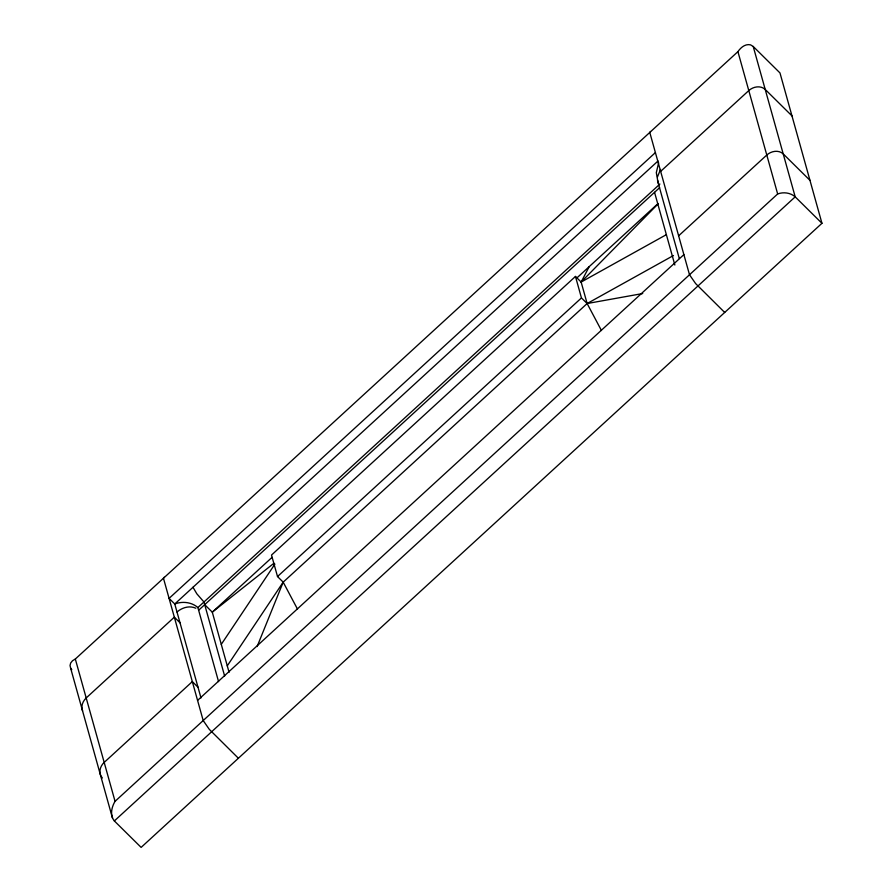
<?xml version="1.0" encoding="UTF-8"?>
<svg xmlns="http://www.w3.org/2000/svg" width="892" height="892" viewBox="0 0 892 892"><rect width="100%" height="100%" fill="white"/><g stroke="black" fill="none" stroke-linecap="round" stroke-linejoin="round"><path stroke-width="1.34" d="M657.493 176.872L660.504 169.458M658.642 162.79L656.311 172.613L657.794 181.076M257.119 646.555L283.188 582.153L587.137 303.536L673.46 255.536M821.956 223.301L795.196 196.842C790.49 192.683 783.455 191.791 777.657 193.954L115.057 801.339C111.578 807.082 109.694 815.321 114.354 820.941L141.126 847.4L821.956 223.301L779.976 72.932L753.216 46.473L750.562 44.856C745.299 43.596 740.683 47.577 737.918 51.647L75.318 659.032L72.508 660.727L70.691 662.957L70.044 665.51L70.624 668.13L112.492 818.109M601.453 330.519L587.137 303.536L581.138 282.062L589.177 266.675M221.272 644.381L274.892 564.112M227.27 665.856L283.188 582.153L277.512 576.544L271.514 555.058L575.463 276.442L581.138 282.062L666.246 234.73M581.138 282.062L658.218 203.766M655.397 152.588L169.09 598.376L174.921 604.14M201.001 697.968L174.765 603.984L658.028 160.984M660.649 171.375L748.789 90.583C753.16 86.591 760.53 85.175 765.202 89.434L791.973 115.893M218.562 681.633L197.879 607.563L659.879 184.064M198.626 610.251L659.612 187.677M272.06 557.366L212.285 612.157L229.077 672.3M576.845 277.969L658.062 203.521M277.512 576.544L581.45 297.928L575.463 276.442M678.634 235.822L766.786 155.03C771.156 151.038 778.526 149.622 783.198 153.881L809.969 180.34M197.578 700.41L683.885 254.621M114.354 820.941L795.196 196.842L753.216 46.473M273.944 563.253L212.285 612.157L204.714 604.676M177.006 612.035C181.99 607.586 189.461 605.311 195.772 608.21M174.765 603.984C182.347 601.085 191.691 602.055 197.879 607.563M642.719 293.535L587.137 303.536L581.45 297.928M650.502 131.459L649.777 132.451L689.505 274.758L695.626 283.578L724.694 312.456M164.195 577.247L163.459 578.228L203.198 720.546L209.308 729.366L238.387 758.245M180.173 622.939L174.33 617.164L86.189 697.968C82.755 701.212 80.759 706.308 82.566 710.902M198.169 687.386L192.326 681.611L104.186 762.415C99.893 766.239 98.053 773.487 102.368 777.98M70.624 668.13L71.795 669.758M283.188 582.153L297.504 609.136M192.995 587.271L196.831 593.804L203.956 601.988L224.639 676.058M658.597 183.953L657.527 180.574L679.303 258.569M737.918 51.647L777.657 193.954M654.55 192.326L674.854 265.024M75.318 659.032L115.057 801.339"/></g></svg>
